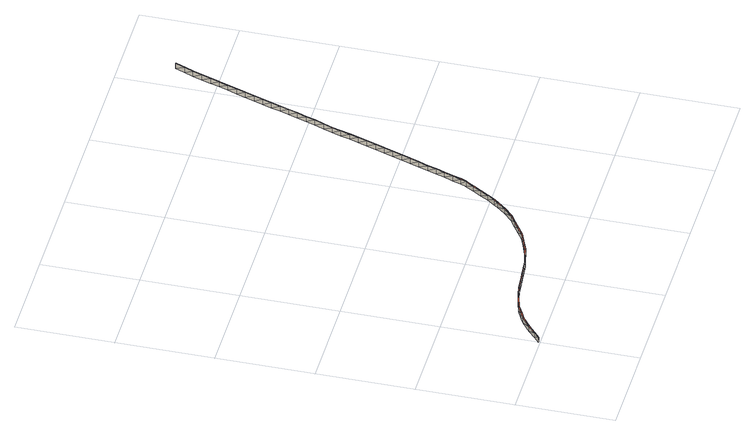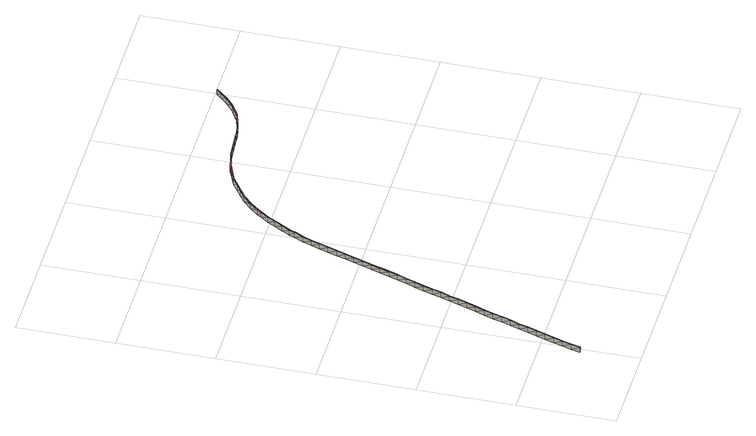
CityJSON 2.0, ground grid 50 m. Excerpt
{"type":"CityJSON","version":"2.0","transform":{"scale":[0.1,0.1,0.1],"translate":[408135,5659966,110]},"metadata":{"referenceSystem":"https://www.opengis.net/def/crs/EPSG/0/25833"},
"CityObjects":{
"building1":{"type":"Building","attributes":{"Art":2000,"Stand_DGM":"2016","Stand_Basis-DLM":"2021","Gemeindeschluessel":"14612000","ObjektHoehe":3,"Stand_Laserscan":"2016","BodenHoehe":0,"Stand_3D-Stadtmodell":"2023","Geometrietyp2DReferenz":2000,"AbsoluteHoehe":0,"measuredHeight":3,"function":"51009_1700","roofType":"9999"},"geometry":[{"type":"MultiSurface","lod":"2","boundaries":[[[0,1,2]],[[3,1,0]],[[4,3,0]],[[5,3,4]],[[6,5,4]],[[7,5,6]],[[8,7,6]],[[9,7,8]],[[10,9,8]],[[11,9,10]],[[12,11,10]],[[13,11,12]],[[14,13,12]],[[15,13,14]],[[16,15,14]],[[17,15,16]],[[18,17,16]],[[19,17,18]],[[20,19,18]],[[21,19,20]],[[22,21,20]],[[23,21,22]],[[24,23,22]],[[25,26,27]],[[28,23,24]],[[27,28,24]],[[26,28,27]],[[29,26,25]],[[30,29,25]],[[31,29,30]],[[32,31,30]],[[33,31,32]],[[34,33,32]],[[35,36,37]],[[38,33,34]],[[37,38,34]],[[36,38,37]],[[39,36,35]],[[40,39,35]],[[41,39,40]],[[42,41,40]],[[43,41,42]],[[44,43,42]],[[45,43,44]],[[46,45,44]],[[47,45,46]],[[48,47,46]],[[49,47,48]],[[50,49,48]],[[51,49,50]],[[52,51,50]],[[53,51,52]],[[54,53,52]],[[55,53,54]],[[56,55,54]],[[57,55,56]],[[58,57,56]],[[59,57,58]],[[60,59,58]],[[61,59,60]],[[62,61,60]],[[63,61,62]],[[64,63,62]],[[65,63,64]],[[66,65,64]],[[67,65,66]],[[68,67,66]],[[69,70,67,68]],[[71,70,72]],[[73,69,70,69,71]],[[74,73,71]],[[75,73,74]],[[76,75,74]],[[77,75,76]],[[78,77,79]],[[80,77,78]],[[81,80,78]],[[82,80,81]],[[83,84,85,86]],[[87,82,88]],[[84,82,87]],[[86,85,84,89]],[[90,83,85]],[[91,83,90]],[[92,91,90]],[[93,91,92]],[[94,93,92]],[[95,93,94]],[[96,95,97]],[[98,95,96]],[[99,98,96]],[[100,98,99]],[[101,100,99]],[[102,100,101]],[[103,102,101]],[[104,102,103]],[[105,104,106]],[[107,104,105]],[[108,107,105]],[[109,107,108]],[[110,109,108]],[[111,109,110]],[[111,110,112]],[[113,111,112]],[[114,115,112]],[[116,115,114]],[[117,116,114]],[[118,116,117]],[[119,120,117]],[[121,120,119]],[[122,123,124]],[[125,123,122]],[[126,125,122]],[[127,125,126]],[[128,126,129]],[[130,128,129]],[[131,132,129]],[[133,132,131]],[[134,133,131]],[[135,133,134]],[[136,137,6]],[[136,6,4]],[[137,138,8]],[[137,8,6]],[[138,139,10]],[[138,10,8]],[[139,140,12]],[[139,12,10]],[[140,141,14]],[[140,14,12]],[[141,142,16]],[[141,16,14]],[[142,143,18]],[[142,18,16]],[[143,144,20]],[[143,20,18]],[[144,145,22]],[[144,22,20]],[[145,146,24]],[[145,24,22]],[[146,147,27]],[[146,27,24]],[[147,148,25]],[[147,25,27]],[[148,149,30]],[[148,30,25]],[[149,150,32]],[[149,32,30]],[[150,151,34]],[[150,34,32]],[[151,152,37]],[[151,37,34]],[[152,153,35]],[[152,35,37]],[[153,154,40]],[[153,40,35]],[[154,155,42]],[[154,42,40]],[[155,156,44]],[[155,44,42]],[[156,157,46]],[[156,46,44]],[[157,158,48]],[[157,48,46]],[[158,159,50]],[[93,160,161]],[[95,98,162]],[[95,162,160]],[[98,100,163]],[[98,163,162]],[[100,102,164]],[[100,164,163]],[[102,104,165]],[[102,165,164]],[[104,107,166]],[[104,166,165]],[[107,109,167]],[[107,167,166]],[[109,111,168]],[[109,168,167]],[[111,113,169]],[[111,169,168]],[[115,116,170]],[[115,170,171]],[[116,118,172]],[[116,172,170]],[[120,121,173]],[[120,173,174]],[[123,125,175]],[[123,175,176]],[[125,127,177]],[[125,177,175]],[[128,130,178]],[[128,178,179]],[[132,133,180]],[[132,180,181]],[[133,135,182]],[[133,182,180]],[[183,184,2]],[[183,2,1]],[[185,182,135]],[[185,135,134]],[[186,187,54]],[[158,50,48]],[[159,186,52]],[[159,52,50]],[[186,54,52]],[[187,188,56]],[[187,56,54]],[[188,189,58]],[[188,58,56]],[[189,190,60]],[[189,60,58]],[[190,191,62]],[[190,62,60]],[[191,192,64]],[[191,64,62]],[[192,193,66]],[[192,66,64]],[[193,194,68]],[[193,68,66]],[[195,196,71]],[[195,71,72]],[[196,197,74]],[[196,74,71]],[[197,198,76]],[[197,76,74]],[[199,200,78]],[[200,201,81]],[[199,78,79]],[[200,81,78]],[[202,203,87]],[[202,87,88]],[[204,205,86]],[[204,86,89]],[[206,207,90]],[[206,90,85]],[[207,208,92]],[[207,92,90]],[[208,209,94]],[[208,94,92]],[[210,211,96]],[[210,96,97]],[[211,212,99]],[[211,99,96]],[[212,213,101]],[[212,101,99]],[[213,214,103]],[[213,103,101]],[[215,216,105]],[[215,105,106]],[[216,217,108]],[[216,108,105]],[[217,218,110]],[[217,110,108]],[[218,219,112]],[[218,112,110]],[[219,220,114]],[[219,114,112]],[[220,221,117]],[[220,117,114]],[[222,119,221]],[[221,119,117]],[[223,224,122]],[[223,122,124]],[[224,225,126]],[[224,126,122]],[[225,226,129]],[[225,129,126]],[[226,227,131]],[[226,131,129]],[[227,185,134]],[[227,134,131]],[[3,228,229]],[[1,3,229]],[[1,229,183]],[[3,5,228]],[[5,7,230]],[[5,230,228]],[[7,9,231]],[[7,231,230]],[[9,11,232]],[[9,232,231]],[[11,13,233]],[[11,233,232]],[[13,15,234]],[[13,234,233]],[[15,17,235]],[[15,235,234]],[[17,19,236]],[[17,236,235]],[[19,21,237]],[[19,237,236]],[[21,23,238]],[[21,238,237]],[[23,28,239]],[[23,239,238]],[[28,26,240]],[[28,240,239]],[[26,29,241]],[[26,241,240]],[[29,31,242]],[[29,242,241]],[[31,33,243]],[[31,243,242]],[[33,38,244]],[[33,244,243]],[[38,36,245]],[[38,245,244]],[[36,39,246]],[[36,246,245]],[[39,41,247]],[[39,247,246]],[[41,43,248]],[[41,248,247]],[[45,249,250]],[[43,45,250]],[[43,250,248]],[[45,47,249]],[[47,49,251]],[[47,251,249]],[[49,51,252]],[[49,252,251]],[[51,53,253]],[[51,253,252]],[[53,55,254]],[[53,254,253]],[[55,57,255]],[[55,255,254]],[[57,59,256]],[[57,256,255]],[[59,61,257]],[[59,257,256]],[[61,63,258]],[[61,258,257]],[[63,65,259]],[[63,259,258]],[[65,67,260]],[[65,260,259]],[[67,70,69,261]],[[67,261,262,260]],[[70,69,73,263]],[[70,263,261,262]],[[73,75,264]],[[73,264,263]],[[75,77,265]],[[75,265,264]],[[77,80,266]],[[77,266,265]],[[80,82,267]],[[80,267,266]],[[82,84,268]],[[82,268,267]],[[83,269,84]],[[84,269,268]],[[83,91,270]],[[83,270,269]],[[91,93,161]],[[91,161,270]],[[93,95,160]],[[184,271,0]],[[184,0,2]],[[271,136,4]],[[271,4,0]],[[184,183,271]],[[271,183,229]],[[271,229,136]],[[136,229,228]],[[136,228,137]],[[137,228,230]],[[137,230,138]],[[138,230,231]],[[140,232,233]],[[138,231,139]],[[139,231,232]],[[139,232,140]],[[140,233,141]],[[141,233,234]],[[141,234,142]],[[142,234,235]],[[142,235,143]],[[143,235,236]],[[143,236,144]],[[144,236,237]],[[144,237,145]],[[145,237,238]],[[145,238,146]],[[146,238,239]],[[146,239,147]],[[147,239,240]],[[147,240,148]],[[148,240,241]],[[148,241,149]],[[149,241,242]],[[149,242,150]],[[150,242,243]],[[150,243,151]],[[151,243,244]],[[151,244,152]],[[152,244,245]],[[152,245,153]],[[153,245,246]],[[153,246,154]],[[154,246,247]],[[154,247,155]],[[155,247,248]],[[155,248,156]],[[156,248,250]],[[156,250,157]],[[157,250,249]],[[157,249,158]],[[158,249,251]],[[158,251,159]],[[159,251,252]],[[159,252,186]],[[186,252,253]],[[186,253,187]],[[188,255,189]],[[187,253,254]],[[187,254,188]],[[188,254,255]],[[189,255,256]],[[189,256,190]],[[190,256,257]],[[190,257,191]],[[191,257,258]],[[191,258,192]],[[192,258,259]],[[192,259,193]],[[193,259,260]],[[193,260,194]],[[194,260,262,261]],[[195,262,196]],[[196,262,261,263]],[[196,263,197]],[[197,263,264]],[[197,264,198]],[[198,264,265]],[[199,265,200]],[[200,265,266]],[[200,266,201]],[[201,266,267]],[[202,267,203]],[[203,267,268]],[[204,268,206,205]],[[205,206,268,269]],[[206,269,207]],[[207,269,270]],[[207,270,208]],[[208,270,161]],[[208,161,209]],[[209,161,160]],[[210,160,211]],[[211,160,162]],[[211,162,212]],[[212,162,163]],[[212,163,213]],[[213,163,164]],[[213,164,214]],[[214,164,165]],[[215,165,216]],[[216,165,166]],[[218,167,168]],[[216,166,217]],[[217,166,167]],[[217,167,218]],[[218,168,219]],[[219,168,169]],[[171,220,219]],[[220,171,170]],[[220,170,221]],[[221,170,172]],[[221,174,222]],[[222,174,173]],[[223,176,224]],[[224,176,175]],[[224,175,225]],[[225,175,177]],[[225,179,226]],[[226,179,178]],[[181,227,226]],[[227,181,180]],[[227,180,185]],[[185,180,182]]],"semantics":{"surfaces":[{"type":"RoofSurface"},{"type":"WallSurface"},{"type":"GroundSurface"}],"values":[0,0,0,0,0,0,0,0,0,0,0,0,0,0,0,0,0,0,0,0,0,0,0,0,0,0,0,0,0,0,0,0,0,0,0,0,0,0,0,0,0,0,0,0,0,0,0,0,0,0,0,0,0,0,0,0,0,0,0,0,0,0,0,0,0,0,0,0,0,0,0,0,0,0,0,0,0,0,0,0,0,0,0,0,0,0,0,0,0,0,0,0,0,0,0,0,0,0,0,0,0,0,0,0,0,0,0,0,0,0,0,0,0,0,0,0,0,0,0,0,1,1,1,1,1,1,1,1,1,1,1,1,1,1,1,1,1,1,1,1,1,1,1,1,1,1,1,1,1,1,1,1,1,1,1,1,1,1,1,1,1,1,1,1,1,1,1,1,1,1,1,1,1,1,1,1,1,1,1,1,1,1,1,1,1,1,1,1,1,1,1,1,1,1,1,1,1,1,1,1,1,1,1,1,1,1,1,1,1,1,1,1,1,1,1,1,1,1,1,1,1,1,1,1,1,1,1,1,1,1,1,1,1,1,1,1,1,1,1,1,1,1,1,1,1,1,1,1,1,1,1,1,1,1,1,1,1,1,1,1,1,1,1,1,1,1,1,1,1,1,1,1,1,1,1,1,1,1,1,1,1,1,1,1,1,1,1,1,1,1,1,1,1,1,1,1,1,1,1,1,1,1,1,1,1,1,1,1,1,1,1,1,1,1,1,1,1,1,1,1,1,1,1,1,1,1,1,1,1,1,1,1,1,1,1,1,1,1,1,1,1,1,1,1,1,1,1,1,1,1,1,1,1,1,1,1,1,1,1,1,1,1,1,1,2,2,2,2,2,2,2,2,2,2,2,2,2,2,2,2,2,2,2,2,2,2,2,2,2,2,2,2,2,2,2,2,2,2,2,2,2,2,2,2,2,2,2,2,2,2,2,2,2,2,2,2,2,2,2,2,2,2,2,2,2,2,2,2,2,2,2,2,2,2,2,2,2,2,2,2,2,2,2,2,2,2,2,2,2,2,2,2,2,2,2,2,2,2,2,2,2,2,2,2,2,2,2,2,2,2,2,2,2,2,2,2,2,2,2,2,2,2,2,2]}}]}
},
"vertices":[
[1565,2169,82],[1585,2215,85],[1581,2216,85],[1569,2167,82],[1548,2122,80],[1553,2120,80],[1532,2074,79],[1537,2073,79],[1516,2027,79],[1521,2025,79],[1500,1980,80],[1505,1978,80],[1484,1932,80],[1489,1931,80],[1468,1885,78],[1473,1883,78],[1452,1838,79],[1457,1836,79],[1436,1790,79],[1441,1789,79],[1420,1743,78],[1425,1741,78],[1404,1696,78],[1409,1694,78],[1388,1648,79],[1356,1554,80],[1376,1599,80],[1372,1601,80],[1393,1647,79],[1360,1552,80],[1340,1506,79],[1344,1505,79],[1323,1459,80],[1328,1457,80],[1307,1411,78],[1275,1317,78],[1296,1363,76],[1291,1364,76],[1312,1410,78],[1280,1315,78],[1259,1269,79],[1264,1268,79],[1243,1222,80],[1248,1220,80],[1227,1175,80],[1232,1173,80],[1211,1127,80],[1216,1126,80],[1195,1080,80],[1200,1078,80],[1179,1033,80],[1184,1031,80],[1163,985,80],[1168,984,80],[1147,938,80],[1152,936,80],[1131,891,79],[1135,889,79],[1115,843,78],[1119,842,78],[1099,796,79],[1103,794,79],[1084,752,79],[1088,750,79],[1065,706,80],[1070,704,80],[1046,660,83],[1051,658,83],[1035,631,82],[1039,629,82],[1039,630,82],[1010,589,81],[1035,632,82],[1014,586,81],[984,545,81],[989,543,81],[960,504,80],[965,502,80],[931,464,81],[961,505,80],[935,461,81],[916,443,80],[920,440,80],[837,352,80],[882,396,80],[834,356,80],[833,356,80],[878,399,80],[917,443,80],[879,399,80],[793,328,78],[796,324,78],[751,300,77],[754,295,77],[711,272,76],[714,268,76],[666,254,74],[712,273,76],[667,249,74],[608,231,70],[610,226,70],[560,219,68],[561,214,68],[518,209,66],[519,204,66],[469,205,65],[519,209,66],[469,200,65],[419,201,63],[419,196,63],[369,196,60],[370,191,60],[329,193,57],[329,188,57],[279,183,55],[330,188,57],[281,178,55],[257,178,54],[258,173,54],[192,158,50],[259,173,54],[194,153,50],[149,134,47],[195,154,50],[193,158,50],[151,129,47],[120,117,45],[122,113,45],[123,114,45],[65,74,41],[68,70,41],[30,39,38],[69,71,41],[33,36,38],[3,12,35],[6,9,35],[1548,2122,50],[1532,2074,49],[1516,2027,49],[1500,1980,50],[1484,1932,50],[1468,1885,48],[1452,1838,49],[1436,1790,49],[1420,1743,48],[1404,1696,48],[1388,1648,49],[1372,1601,50],[1356,1554,50],[1340,1506,49],[1323,1459,50],[1307,1411,48],[1291,1364,46],[1275,1317,48],[1259,1269,49],[1243,1222,50],[1227,1175,50],[1211,1127,50],[1195,1080,50],[1179,1033,50],[714,268,46],[754,295,47],[667,249,44],[610,226,40],[561,214,38],[519,204,36],[469,200,35],[419,196,33],[370,191,30],[329,188,27],[281,178,25],[330,188,27],[258,173,24],[194,153,20],[259,173,24],[151,129,17],[195,154,20],[122,113,15],[68,70,11],[123,114,15],[33,36,8],[69,71,11],[6,9,5],[1585,2215,55],[1581,2216,55],[3,12,5],[1163,985,50],[1147,938,50],[1131,891,49],[1115,843,48],[1099,796,49],[1084,752,49],[1065,706,50],[1046,660,53],[1035,631,52],[1035,632,52],[1010,589,51],[984,545,51],[960,504,50],[961,505,50],[931,464,51],[916,443,50],[917,443,50],[878,399,50],[879,399,50],[833,356,50],[834,356,50],[793,328,48],[751,300,47],[711,272,46],[712,273,46],[666,254,44],[608,231,40],[560,219,38],[518,209,36],[519,209,36],[469,205,35],[419,201,33],[369,196,30],[329,193,27],[279,183,25],[257,178,24],[192,158,20],[193,158,20],[149,134,17],[120,117,15],[65,74,11],[30,39,8],[1553,2120,50],[1569,2167,52],[1537,2073,49],[1521,2025,49],[1505,1978,50],[1489,1931,50],[1473,1883,48],[1457,1836,49],[1441,1789,49],[1425,1741,48],[1409,1694,48],[1393,1647,49],[1376,1599,50],[1360,1552,50],[1344,1505,49],[1328,1457,50],[1312,1410,48],[1296,1363,46],[1280,1315,48],[1264,1268,49],[1248,1220,50],[1216,1126,50],[1232,1173,50],[1200,1078,50],[1184,1031,50],[1168,984,50],[1152,936,50],[1135,889,49],[1119,842,48],[1103,794,49],[1088,750,49],[1070,704,50],[1051,658,53],[1039,629,52],[1039,630,52],[1014,586,51],[989,543,51],[965,502,50],[935,461,51],[920,440,50],[882,396,50],[837,352,50],[796,324,48],[1565,2169,52]
]}
